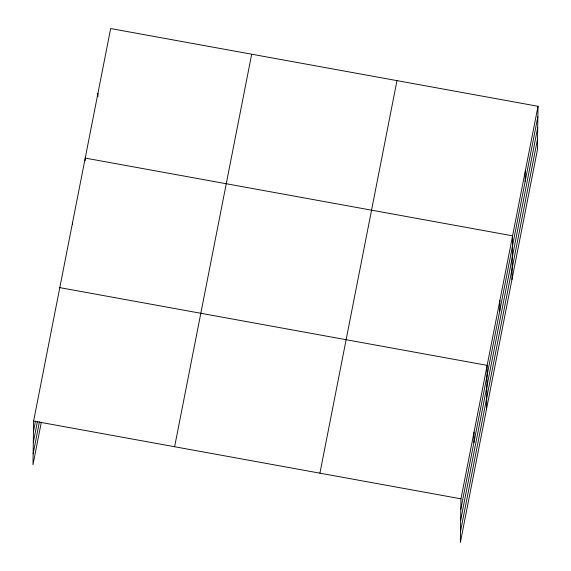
<?xml version="1.0" encoding="UTF-8"?>
<svg xmlns="http://www.w3.org/2000/svg" width="571" height="571" viewBox="0 0 571 571"><rect width="100%" height="100%" fill="white"/><g stroke="black" fill="none" stroke-linecap="round" stroke-linejoin="round"><path stroke-width="0.86" d="M538.01 106.285L460.954 498.826L460.347 542.45L537.397 149.916L538.01 106.285L110.653 28.55L33.603 421.084L32.99 464.715L41.326 422.247M72.488 224.603L72.51 222.854M85.193 160.708L85.229 158.088L512.58 235.823L511.973 279.447M97.891 96.813L97.941 93.316M473.909 442.568L474.051 432.09M486.542 408.986L487.156 365.361L59.798 287.627M499.718 311.067L499.868 300.589M525.149 181.528L525.299 171.057M33.453 431.562L35.495 421.162M33.304 442.504L37.386 421.705M33.147 453.774L39.435 421.705M174.626 446.736L251.683 54.202M319.924 473.166L396.981 80.632M460.811 509.296L537.861 116.762M460.654 520.238L537.711 127.704M460.497 531.508L537.554 138.974M33.603 421.084L460.954 498.826"/></g></svg>
